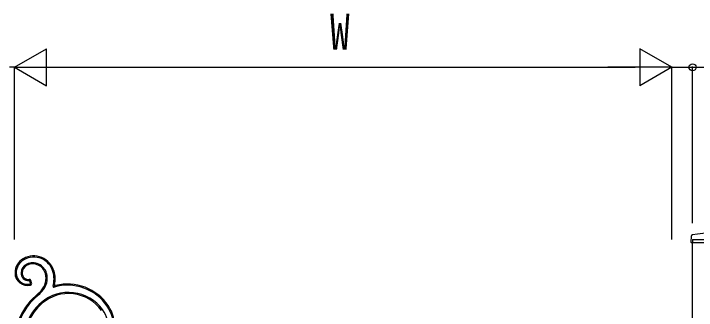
# Model space of a CAD drawing. Units: millimetres, scale not verified. Extents: x -4205 to 4205, y -2970 to 2970.
# Drawn here: x -406 to 425, y 1286 to 1647 of the extents above; entities that cross this region are included whole.
import ezdxf
from ezdxf.enums import TextEntityAlignment as Align

# ---------------------------------------------------------------- set-up
doc = ezdxf.new("R2010")
doc.units = ezdxf.units.MM
doc.header["$LTSCALE"] = 10
doc.layers.add('0-6_YKK_A1', color=4, linetype='Continuous')
doc.layers.add('0-7_YKK_D', color=6, linetype='Continuous')
doc.styles.add('ＭＳ ゴシック', font='')
doc.styles.get('ＭＳ ゴシック').set_extended_font_data('MS Gothic')

msp = doc.modelspace()

# ---------------------------------------------------------------- linework, layer by layer
at = {"layer": '0-6_YKK_A1'}
for p, q in [((418.27, 1376.02), (417.92, 1369.36)), ((420.02, 1372.33), (420.02, 1368.83)), ((418.42, 1368.83), (521.62, 1368.83)), ((420.02, -127.67), (420.02, 1368.83)), ((-385.45, 1319.42), (-386.26, 1321.74)), ((-383.97, 1319.45), (-385.03, 1322.5)), ((-357.61, 1314.7), (-355.78, 1316.56))]:
    msp.add_line(p, q, dxfattribs=at)
for points in [[(420.02, 1372.33), (520.02, 1372.33), (520.02, 1368.83)], [(-386.66, 1322.25), (-386.55, 1322.43), (-386.44, 1322.61), (-386.33, 1322.8), (-386.22, 1322.99), (-386.11, 1323.18), (-386.01, 1323.37), (-385.9, 1323.56)], [(-385.52, 1318.61), (-385.31, 1318.5), (-385.1, 1318.39), (-384.9, 1318.29), (-384.69, 1318.19), (-384.48, 1318.08), (-384.28, 1317.98), (-384.07, 1317.89)]]:
    msp.add_lwpolyline(points, dxfattribs=at)
for centre, radius, start, end in [((470.02, 1061.83), 320, 80.9989, 99.0011), ((420.27, 1375.91), 2, 99.0011, 177), ((418.42, 1369.33), 0.5, 177, 270), ((-384.24, 1331.62), 19.97, 119.34445, 180.08161), ((-384.24, 1331.62), 18.55, 119.34445, 180.08161), ((-381.41, 1326.59), 25.73, 15.91315, 119.34445), ((-381.41, 1326.59), 24.32, 15.91315, 119.34445), ((-384.79, 1331.39), 12.11, 114.90039, 178.9388), ((-384.79, 1331.39), 10.7, 114.90039, 178.9388), ((-382.58, 1326.64), 17.35, 15.81909, 114.90039), ((-382.58, 1326.64), 15.94, 15.81909, 114.90039), ((-389.01, 1331.61), 15.2, 180.08161, 283.80751), ((-389.01, 1331.61), 13.79, 180.08161, 281.78048), ((-387.84, 1331.45), 9.06, 178.9388, 273.62203), ((-387.84, 1331.45), 7.65, 178.9388, 275.4642), ((-388.17, 1325.05), 21.75, 316.48114, 15.81909), ((-388.17, 1325.05), 23.16, 316.48114, 15.81909), ((-389.29, 1324.34), 32.52, 344.33849, 15.91315), ((-389.29, 1324.34), 33.93, 348.34559, 15.91315), ((-387.2, 1321.41), 1, 19.24702, 93.62203), ((-386.92, 1321.84), 2, 19.24702, 95.4642), ((-386.39, 1319.09), 1, 281.78048, 19.24702), ((-385.86, 1318.79), 2, 283.80751, 19.24702), ((-357.02, 1315.29), 1, 164.33849, 286.4625), ((-340.23, 1258.46), 58.26, 34.15239, 106.4625), ((-355.08, 1317.29), 1, 168.34559, 284.17642), ((-340.23, 1258.46), 59.67, 34.15239, 104.17642), ((-435.04, 1369.56), 86.38, 310.47784, 316.48114), ((-435.04, 1369.56), 87.79, 311.39848, 316.48114), ((-339, 1257.02), 50.98, 36.02278, 130.47784), ((-339, 1257.02), 49.57, 36.02278, 130.47784), ((-331.54, 1248.28), 73.06, 130.47784, 188.99127), ((-331.44, 1248.27), 71.74, 129.40483, 188.97174), ((-331.54, 1248.28), 62.47, 130.47784, 188.99127), ((-331.54, 1248.28), 61.06, 130.47784, 188.99127), ((-328.75, 1266.24), 44.4, 317.20876, 34.15239), ((-328.75, 1266.24), 45.81, 317.20876, 34.15239), ((-328.05, 1264.98), 37.44, 314.18073, 36.02278)]:
    msp.add_arc(centre, radius, start, end, dxfattribs=at)
at = {"layer": '0-7_YKK_D'}
for p, q in [((-404.98, 1581.83), (-366.01, 1604.33)), ((-366.01, 1559.33), (-366.01, 1604.33)), ((395.02, 1581.83), (356.05, 1604.33)), ((356.05, 1604.33), (356.05, 1559.33)), ((-404.98, 1581.83), (-410.98, 1581.83)), ((-404.98, 1392.33), (-404.98, 1582.83)), ((-404.98, 1372.33), (-404.98, 1582.83)), ((-404.98, 1581.83), (-387.98, 1581.83)), ((-404.98, 1581.83), (-366.01, 1559.33)), ((-404.98, 1581.83), (-327.04, 1581.83)), ((-359.98, 1581.83), (350.02, 1581.83)), ((395.02, 1581.83), (317.08, 1581.83)), ((395.02, 1581.83), (356.05, 1559.33)), ((395.02, 1372.33), (395.02, 1582.83)), ((395.02, 1372.33), (395.02, 1582.83)), ((420.02, 1392.33), (420.02, 1582.83))]:
    msp.add_line(p, q, dxfattribs=at)
msp.add_lwpolyline([(395.02, 1581.83), (420.02, 1581.83), (523.42, 1581.83)], dxfattribs=at)
msp.add_circle((420.02, 1581.83), 4.25, dxfattribs=at)

# ---------------------------------------------------------------- texts
at = {"layer": '0-7_YKK_D', "style": 'ＭＳ ゴシック', "width": 0.8}
msp.add_text('W', height=43.99, dxfattribs=at).set_placement((-20.98, 1589.83), align=Align.BOTTOM_LEFT)

doc.saveas('drawing.dxf')
